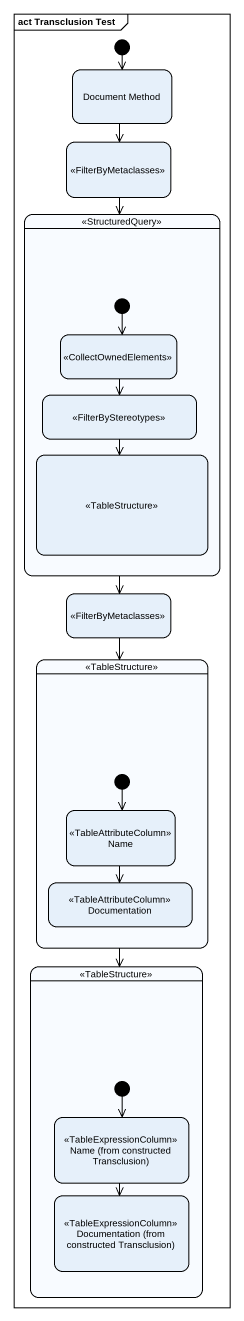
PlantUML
@startuml
mainframe act Transclusion Test
hide empty description
state "Document Method" as Document_Method
state " " as state1 <<FilterByMetaclasses>>
state " " as state2 <<StructuredQuery>> {
  state " " as state3 <<CollectOwnedElements>>
  state " " as state4 <<FilterByStereotypes>>
  state " " as state5 <<TableStructure>>
  [*] --> state3
}
state " " as state6 <<FilterByMetaclasses>>
state " " as state7 <<TableStructure>> {
  state Name <<TableAttributeColumn>>
  state Documentation <<TableAttributeColumn>>
  [*] --> Name
}
state " " as state8 <<TableStructure>> {
  state "Name (from constructed Transclusion)" as Name_from_constructed <<TableExpressionColumn>>
  state "Documentation (from constructed Transclusion)" as Documentation_from <<TableExpressionColumn>>
  [*] --> Name_from_constructed
}
[*] --> Document_Method
Document_Method --> state1
state1 --> state2
state2 --> state6
state3 --> state4
state4 --> state5
state6 --> state7
state7 --> state8
Name --> Documentation
Name_from_constructed --> Documentation_from
@enduml
